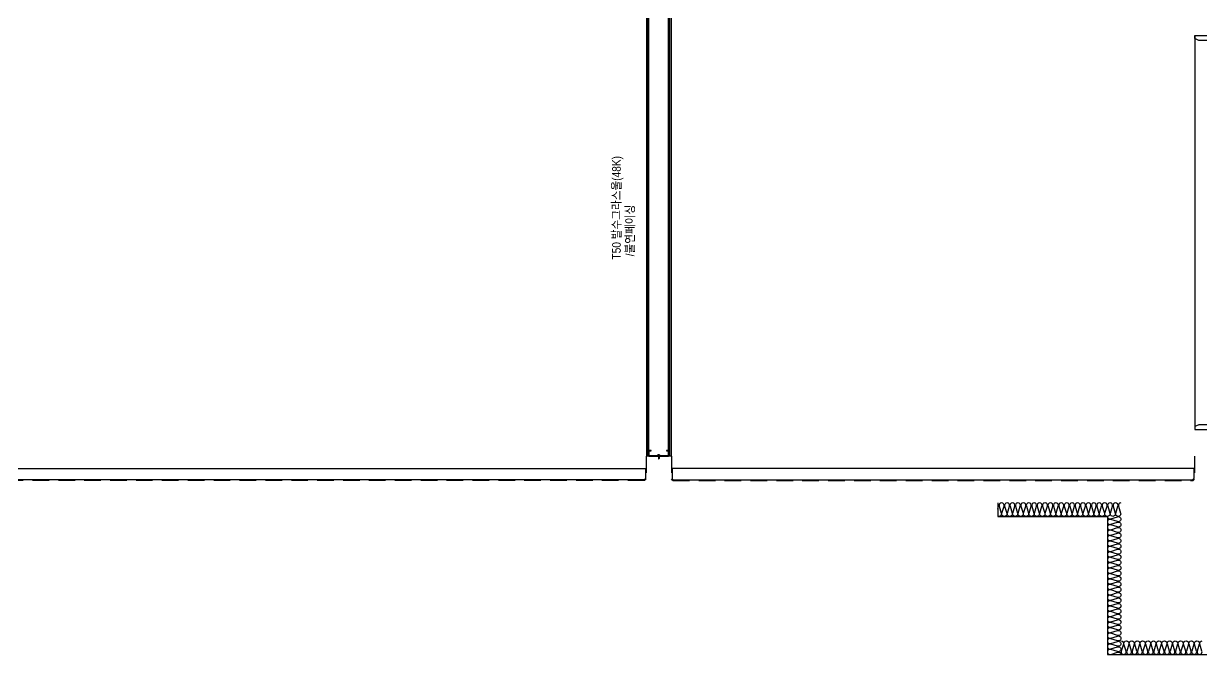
# Model space of a CAD drawing. Header units: millimetres. Extents: x 17311 to 801382, y -242618 to -104888.
# Drawn here: x 749858 to 759414, y -162740 to -157618 of the extents above; entities that cross this region are included whole.
import ezdxf
from ezdxf.enums import TextEntityAlignment as Align

# ---------------------------------------------------------------- set-up
doc = ezdxf.new("R2010")
doc.units = ezdxf.units.MM
doc.header["$LTSCALE"] = 250
doc.linetypes.add('HID', pattern=[2.8, 1.8, -1])
for name, color, linetype in [('8입면선', 8, 'Continuous'), ('A-DOOR', 4, 'Continuous'), ('A-ELE8', 8, 'Continuous'), ('A-FIN', 6, 'Continuous'), ('A-FIN-8', 8, 'Continuous'), ('A-WALL-D', 7, 'Continuous'), ('A-WP', 1, 'HID'), ('GAGAM-DT', 7, 'Continuous'), ('ISL', 251, 'Continuous'), ('입면', 7, 'Continuous')]:
    doc.layers.add(name, color=color, linetype=linetype)
doc.layers.add('CK', color=221, linetype='Continuous', plot=False)
doc.layers.add('NOPLOT-단열', color=225, linetype='Continuous', plot=False)
doc.styles.add('Gdim', font='')
doc.styles.get('Gdim').set_extended_font_data('Dotum')

# ---------------------------------------------------------------- blocks, each defined once
blk = doc.blocks.new('*U135')
at = {"layer": '8입면선', "color": 8}
for p, q in [((3316397.6, 472011.4), (3316397.6, 477051.4)), ((3316577.6, 472011.4), (3316577.6, 477051.4))]:
    blk.add_line(p, q, dxfattribs=at)
at = {"layer": 'A-WALL-D'}
for p, q in [((3316387.6, 477051.4), (3316387.6, 472011.4)), ((3316407.6, 477051.4), (3316387.6, 477051.4)), ((3316407.6, 472021.4), (3316407.6, 477051.4)), ((3316567.6, 472021.4), (3316567.6, 477051.4)), ((3316587.6, 477051.4), (3316567.6, 477051.4)), ((3316587.6, 477051.4), (3316587.6, 472011.4)), ((3316407.6, 472011.4), (3316387.6, 472011.4)), ((3316587.6, 472011.4), (3316567.6, 472011.4))]:
    blk.add_line(p, q, dxfattribs=at)
at = {"layer": 'CK', "linetype": 'Continuous'}
blk.add_line((3316472.9, 472011.4), (3316502.3, 472011.4), dxfattribs=at)
at = {"layer": 'GAGAM-DT', "color": 8}
for p, q in [((3316492.7, 477045.6), (3316482.8, 477045.6)), ((3316482.8, 477045.6), (3316482.8, 477042.1)), ((3316491.2, 477040.6), (3316484.3, 477040.6)), ((3316485.3, 477045.6), (3316485.3, 477077)), ((3316490.3, 477071.5), (3316485.3, 477077)), ((3316485.3, 477045.6), (3316485.3, 477040.6)), ((3316490.3, 477045.6), (3316490.3, 477071.5)), ((3316490.3, 477045.6), (3316490.3, 477040.6)), ((3316492.7, 477045.6), (3316492.7, 477042.1)), ((3316482.8, 472017.2), (3316482.8, 472020.7)), ((3316492.7, 472017.2), (3316482.8, 472017.2)), ((3316491.2, 472022.2), (3316484.3, 472022.2)), ((3316485.3, 472017.2), (3316485.3, 472022.2)), ((3316485.3, 472017.2), (3316485.3, 471985.8)), ((3316490.3, 471991.3), (3316485.3, 471985.8)), ((3316490.3, 472017.2), (3316490.3, 472022.2)), ((3316490.3, 472017.2), (3316490.3, 471991.3)), ((3316492.7, 472017.2), (3316492.7, 472020.7))]:
    blk.add_line(p, q, dxfattribs=at)
for centre, start, end in [((3316484.3, 477042.1), 180, 270), ((3316491.2, 477042.1), 270, 0), ((3316484.3, 472020.7), 90, 180), ((3316491.2, 472020.7), 0, 90)]:
    blk.add_arc(centre, 1.51, start, end, dxfattribs=at)
at = {"layer": '입면', "color": 6}
for p, q in [((3316407.6, 477006.4), (3316407.6, 477051.4)), ((3316407.6, 477051.4), (3316472.9, 477051.4)), ((3316472.4, 477050.2), (3316408.8, 477050.2)), ((3316408.8, 477050.2), (3316408.8, 477007.6)), ((3316477.4, 477044.4), (3316472.4, 477050.2)), ((3316472.9, 477051.4), (3316477.9, 477045.6)), ((3316497.8, 477044.4), (3316477.4, 477044.4)), ((3316477.9, 477045.6), (3316497.3, 477045.6)), ((3316497.3, 477045.6), (3316502.3, 477051.4)), ((3316502.8, 477050.2), (3316497.8, 477044.4)), ((3316502.3, 477051.4), (3316567.6, 477051.4)), ((3316566.4, 477050.2), (3316502.8, 477050.2)), ((3316566.4, 477007.6), (3316566.4, 477050.2)), ((3316567.6, 477051.4), (3316567.6, 477006.4)), ((3316425.4, 477006.4), (3316407.6, 477006.4)), ((3316408.8, 477007.6), (3316425.4, 477007.6)), ((3316425.4, 477007.6), (3316425.4, 477006.4)), ((3316549.8, 477006.4), (3316549.8, 477007.6)), ((3316549.8, 477007.6), (3316566.4, 477007.6)), ((3316567.6, 477006.4), (3316549.8, 477006.4)), ((3316425.4, 472056.4), (3316407.6, 472056.4)), ((3316407.6, 472056.4), (3316407.6, 472011.4)), ((3316408.8, 472012.6), (3316408.8, 472055.2)), ((3316408.8, 472055.2), (3316425.4, 472055.2)), ((3316425.4, 472055.2), (3316425.4, 472056.4)), ((3316567.6, 472056.4), (3316549.8, 472056.4)), ((3316549.8, 472056.4), (3316549.8, 472055.2)), ((3316549.8, 472055.2), (3316566.4, 472055.2)), ((3316566.4, 472055.2), (3316566.4, 472012.6)), ((3316567.6, 472011.4), (3316567.6, 472056.4)), ((3316407.6, 472011.4), (3316472.9, 472011.4)), ((3316472.4, 472012.6), (3316408.8, 472012.6)), ((3316477.4, 472018.5), (3316472.4, 472012.6)), ((3316472.9, 472011.4), (3316477.9, 472017.3)), ((3316497.8, 472018.5), (3316477.4, 472018.5)), ((3316477.9, 472017.3), (3316497.3, 472017.3)), ((3316497.3, 472017.3), (3316502.3, 472011.4)), ((3316502.8, 472012.6), (3316497.8, 472018.5)), ((3316502.3, 472011.4), (3316567.6, 472011.4)), ((3316566.4, 472012.6), (3316502.8, 472012.6))]:
    blk.add_line(p, q, dxfattribs=at)

msp = doc.modelspace()

# ---------------------------------------------------------------- linework, layer by layer
at = {"layer": 'A-DOOR', "linetype": 'Continuous'}
for points in [[(759560.7, -157739.5), (759527.7, -157739.5), (759527.7, -157754.5), (759393.7, -157754.5), (759360.7, -157739.5), (759360.7, -157714.5), (759560.7, -157714.5)], [(759560.7, -160889.5), (759527.7, -160889.5), (759527.7, -160874.5), (759393.7, -160874.5), (759360.7, -160889.5), (759360.7, -160914.5), (759560.7, -160914.5)]]:
    msp.add_lwpolyline(points, close=True, dxfattribs=at)
at = {"layer": 'A-ELE8'}
msp.add_lwpolyline([(759360.7, -157714.5), (759360.7, -160914.5)], dxfattribs=at)
at = {"layer": 'A-FIN'}
for p, q in [((723010.7, -161229.5), (754910.7, -161229.5)), ((759357.7, -161229.5), (755113.7, -161229.5))]:
    msp.add_line(p, q, dxfattribs=at)
at = {"layer": 'A-FIN-8'}
for p, q in [((754902.7, -161229.5), (754902.7, -161311.3)), ((754902.7, -161229.5), (754902.7, -161311.3)), ((755118.7, -161229.5), (755118.7, -161311.3)), ((755118.7, -161229.5), (755118.7, -161311.3)), ((759352.7, -161229.5), (759352.7, -161311.3)), ((754892.4, -161321.5), (723028.9, -161321.5)), ((754892.4, -161321.5), (754902.7, -161311.3)), ((755128.9, -161321.5), (755118.7, -161311.3)), ((755128.9, -161321.5), (759342.4, -161321.5)), ((759342.4, -161321.5), (759352.7, -161311.3))]:
    msp.add_line(p, q, dxfattribs=at)
at = {"layer": 'A-WP', "ltscale": 0.3}
for p, q in [((754907.7, -161129.5), (754907.7, -161314.3)), ((755113.7, -161129.5), (755113.7, -161314.3)), ((759357.7, -161129.5), (759357.7, -161314.3)), ((754895.5, -161326.5), (723025.8, -161326.5)), ((754895.5, -161326.5), (754907.7, -161314.3)), ((755125.8, -161326.5), (755113.7, -161314.3)), ((755125.8, -161326.5), (759345.5, -161326.5)), ((759345.5, -161326.5), (759357.7, -161314.3))]:
    msp.add_line(p, q, dxfattribs=at)
at = {"layer": 'ISL'}
msp.add_line((757760.7, -161509.5), (757760.7, -161619.5), dxfattribs=at)
for points in [[(758760.6, -161509.5, 0.509267), (758741.2, -161536.1), (758758.1, -161592.8, -1.372593), (758719.2, -161592.8), (758736.1, -161536.1, 0.509267), (758716.6, -161509.5, 0.509267), (758697.2, -161536.1), (758714.1, -161592.8, -1.372593), (758675.2, -161592.8), (758692.1, -161536.1, 0.509267), (758672.6, -161509.5, 0.509267), (758653.2, -161536.1), (758670.1, -161592.8, -1.372593), (758631.2, -161592.8), (758648.1, -161536.1, 0.509267), (758628.6, -161509.5, 0.509267), (758609.2, -161536.1), (758626.1, -161592.8, -1.372593), (758587.2, -161592.8), (758604.1, -161536.1, 0.509267), (758584.6, -161509.5, 0.509267), (758565.2, -161536.1), (758582.1, -161592.8, -1.372593), (758543.2, -161592.8), (758560.1, -161536.1, 0.509267), (758540.6, -161509.5, 0.509267), (758521.2, -161536.1), (758538.1, -161592.8, -1.372593), (758499.2, -161592.8), (758516.1, -161536.1, 0.509267), (758496.6, -161509.5, 0.509267), (758477.2, -161536.1), (758494.1, -161592.8, -1.372593), (758455.2, -161592.8), (758472.1, -161536.1, 0.509267), (758452.6, -161509.5, 0.509267), (758433.2, -161536.1), (758450.1, -161592.8, -1.372593), (758411.2, -161592.8), (758428.1, -161536.1, 0.509267), (758408.6, -161509.5, 0.509267), (758389.2, -161536.1), (758406.1, -161592.8, -1.372593), (758367.2, -161592.8), (758384.1, -161536.1, 0.509267), (758364.6, -161509.5, 0.509267), (758345.2, -161536.1), (758362.1, -161592.8, -1.372593), (758323.2, -161592.8), (758340.1, -161536.1, 0.509267), (758320.6, -161509.5, 0.509267), (758301.2, -161536.1), (758318.1, -161592.8, -1.372593), (758279.2, -161592.8), (758296.1, -161536.1, 0.509267), (758276.6, -161509.5, 0.509267), (758257.2, -161536.1), (758274.1, -161592.8, -1.372593), (758235.2, -161592.8), (758252.1, -161536.1, 0.509267), (758232.6, -161509.5, 0.509267), (758213.2, -161536.1), (758230.1, -161592.8, -1.372593), (758191.2, -161592.8), (758208.1, -161536.1, 0.509267), (758188.6, -161509.5, 0.509267), (758169.2, -161536.1), (758186.1, -161592.8, -1.372593), (758147.2, -161592.8), (758164.1, -161536.1, 0.509267), (758144.6, -161509.5, 0.509267), (758125.2, -161536.1), (758142.1, -161592.8, -1.372593), (758103.2, -161592.8), (758120.1, -161536.1, 0.509267), (758100.6, -161509.5, 0.509267), (758081.2, -161536.1), (758098.1, -161592.8, -1.372593), (758059.2, -161592.8), (758076.1, -161536.1, 0.509267), (758056.6, -161509.5, 0.509267), (758037.2, -161536.1), (758054.1, -161592.8, -1.372593), (758015.2, -161592.8), (758032.1, -161536.1, 0.509267), (758012.6, -161509.5, 0.509267), (757993.2, -161536.1), (758010.1, -161592.8, -1.372593), (757971.2, -161592.8), (757988.1, -161536.1, 0.509267), (757968.6, -161509.5, 0.509267), (757949.2, -161536.1), (757966.1, -161592.8, -1.372593), (757927.2, -161592.8), (757944.1, -161536.1, 0.509267), (757924.6, -161509.5, 0.509267), (757905.2, -161536.1), (757922.1, -161592.8, -1.372593), (757883.2, -161592.8), (757900.1, -161536.1, 0.509267), (757880.6, -161509.5, 0.509267), (757861.2, -161536.1), (757878.1, -161592.8, -1.372593), (757839.2, -161592.8), (757856.1, -161536.1, 0.509267), (757836.6, -161509.5, 0.509267), (757817.2, -161536.1), (757834.1, -161592.8, -1.372593), (757795.2, -161592.8), (757812.1, -161536.1, 0.509267), (757792.6, -161509.5, 0.509267), (757773.2, -161536.1), (757790.1, -161592.8, -0.681637), (757760.7, -161616.9, -0.681637)], [(757760.7, -161561), (757768.1, -161536.1, 0.32418), (757760.7, -161513.4, 0.32418)], [(758650.7, -161619.5, 0.509267), (758677.3, -161638.9), (758734, -161622.1, -1.372593), (758734, -161660.9), (758677.3, -161644.1, 0.509267), (758650.7, -161663.5, 0.509267), (758677.3, -161682.9), (758734, -161666.1, -1.372593), (758734, -161704.9), (758677.3, -161688.1, 0.509267), (758650.7, -161707.5, 0.509267), (758677.3, -161726.9), (758734, -161710.1, -1.372593), (758734, -161748.9), (758677.3, -161732.1, 0.509267), (758650.7, -161751.5, 0.509267), (758677.3, -161770.9), (758734, -161754.1, -1.372593), (758734, -161792.9), (758677.3, -161776.1, 0.509267), (758650.7, -161795.5, 0.509267), (758677.3, -161814.9), (758734, -161798.1, -1.372593), (758734, -161836.9), (758677.3, -161820.1, 0.509267), (758650.7, -161839.5, 0.509267), (758677.3, -161858.9), (758734, -161842.1, -1.372593), (758734, -161880.9), (758677.3, -161864.1, 0.509267), (758650.7, -161883.5, 0.509267), (758677.3, -161902.9), (758734, -161886.1, -1.372593), (758734, -161924.9), (758677.3, -161908.1, 0.509267), (758650.7, -161927.5, 0.509267), (758677.3, -161946.9), (758734, -161930.1, -1.372593), (758734, -161968.9), (758677.3, -161952.1, 0.509267), (758650.7, -161971.5, 0.509267), (758677.3, -161990.9), (758734, -161974.1, -1.372593), (758734, -162012.9), (758677.3, -161996.1, 0.509267), (758650.7, -162015.5, 0.509267), (758677.3, -162034.9), (758734, -162018.1, -1.372593), (758734, -162056.9), (758677.3, -162040.1, 0.509267), (758650.7, -162059.5, 0.509267), (758677.3, -162078.9), (758734, -162062.1, -1.372593), (758734, -162100.9), (758677.3, -162084.1, 0.509267), (758650.7, -162103.5, 0.509267), (758677.3, -162122.9), (758734, -162106.1, -1.372593), (758734, -162144.9), (758677.3, -162128.1, 0.509267), (758650.7, -162147.5, 0.509267), (758677.3, -162166.9), (758734, -162150.1, -1.372593), (758734, -162188.9), (758677.3, -162172.1, 0.509267), (758650.7, -162191.5, 0.509267), (758677.3, -162210.9), (758734, -162194.1, -1.372593), (758734, -162232.9), (758677.3, -162216.1, 0.509267), (758650.7, -162235.5, 0.509267), (758677.3, -162254.9), (758734, -162238.1, -1.372593), (758734, -162276.9), (758677.3, -162260.1, 0.509267), (758650.7, -162279.5, 0.509267), (758677.3, -162298.9), (758734, -162282.1, -1.372593), (758734, -162320.9), (758677.3, -162304.1, 0.509267), (758650.7, -162323.5, 0.509267), (758677.3, -162342.9), (758734, -162326.1, -1.372593), (758734, -162364.9), (758677.3, -162348.1, 0.509267), (758650.7, -162367.5, 0.509267), (758677.3, -162386.9), (758734, -162370.1, -1.372593), (758734, -162408.9), (758677.3, -162392.1, 0.509267), (758650.7, -162411.5, 0.509267), (758677.3, -162430.9), (758734, -162414.1, -1.372593), (758734, -162452.9), (758677.3, -162436.1, 0.509267), (758650.7, -162455.5, 0.509267), (758677.3, -162474.9), (758734, -162458.1, -1.372593), (758734, -162496.9), (758677.3, -162480.1, 0.509267), (758650.7, -162499.5, 0.509267), (758677.3, -162518.9), (758734, -162502.1, -1.372593), (758734, -162540.9), (758677.3, -162524.1, 0.509267), (758650.7, -162543.5, 0.509267), (758677.3, -162562.9), (758734, -162546.1, -1.372593), (758734, -162584.9), (758677.3, -162568.1, 0.509267), (758650.7, -162587.5, 0.509267), (758677.3, -162606.9), (758734, -162590.1, -1.372593), (758734, -162628.9), (758677.3, -162612.1, 0.509267), (758650.7, -162631.5, 0.509267), (758677.3, -162650.9), (758734, -162634.1, -1.372593), (758734, -162672.9), (758677.3, -162656.1, 0.509267), (758650.7, -162675.5, 0.509267), (758677.3, -162694.9), (758734, -162678.1, -1.372593), (758734, -162716.9), (758677.3, -162700.1, 0.509267), (758650.7, -162719.5, 0.509267), (758677.3, -162738.9), (758734, -162722.1, -0.477853), (758760.6, -162739.5, -0.477853)], [(758760.7, -162629.5, -0.509267), (758780.1, -162656.1), (758763.3, -162712.8, 1.372593), (758802.1, -162712.8), (758785.3, -162656.1, -0.509267), (758804.7, -162629.5, -0.509267), (758824.1, -162656.1), (758807.3, -162712.8, 1.372593), (758846.1, -162712.8), (758829.3, -162656.1, -0.509267), (758848.7, -162629.5, -0.509267), (758868.1, -162656.1), (758851.3, -162712.8, 1.372593), (758890.1, -162712.8), (758873.3, -162656.1, -0.509267), (758892.7, -162629.5, -0.509267), (758912.1, -162656.1), (758895.3, -162712.8, 1.372593), (758934.1, -162712.8), (758917.3, -162656.1, -0.509267), (758936.7, -162629.5, -0.509267), (758956.1, -162656.1), (758939.3, -162712.8, 1.372593), (758978.1, -162712.8), (758961.3, -162656.1, -0.509267), (758980.7, -162629.5, -0.509267), (759000.1, -162656.1), (758983.3, -162712.8, 1.372593), (759022.1, -162712.8), (759005.3, -162656.1, -0.509267), (759024.7, -162629.5, -0.509267), (759044.1, -162656.1), (759027.3, -162712.8, 1.372593), (759066.1, -162712.8), (759049.3, -162656.1, -0.509267), (759068.7, -162629.5, -0.509267), (759088.1, -162656.1), (759071.3, -162712.8, 1.372593), (759110.1, -162712.8), (759093.3, -162656.1, -0.509267), (759112.7, -162629.5, -0.509267), (759132.1, -162656.1), (759115.3, -162712.8, 1.372593), (759154.1, -162712.8), (759137.3, -162656.1, -0.509267), (759156.7, -162629.5, -0.509267), (759176.1, -162656.1), (759159.3, -162712.8, 1.372593), (759198.1, -162712.8), (759181.3, -162656.1, -0.509267), (759200.7, -162629.5, -0.509267), (759220.1, -162656.1), (759203.3, -162712.8, 1.372593), (759242.1, -162712.8), (759225.3, -162656.1, -0.509267), (759244.7, -162629.5, -0.509267), (759264.1, -162656.1), (759247.3, -162712.8, 1.372593), (759286.1, -162712.8), (759269.3, -162656.1, -0.509267), (759288.7, -162629.5, -0.509267), (759308.1, -162656.1), (759291.3, -162712.8, 1.372593), (759330.1, -162712.8), (759313.3, -162656.1, -0.509267), (759332.7, -162629.5, -0.509267), (759352.1, -162656.1), (759335.3, -162712.8, 1.372593), (759374.1, -162712.8), (759357.3, -162656.1, -0.509267), (759376.7, -162629.5, -0.509267), (759396.1, -162656.1), (759379.3, -162712.8, 1.372593), (759418.1, -162712.8), (759401.3, -162656.1, -0.509267), (759420.7, -162629.5, -0.509267)]]:
    msp.add_lwpolyline(points, format="xyb", dxfattribs=at)
msp.add_lwpolyline([(757760.7, -161619.5), (758650.7, -161619.5), (758650.7, -162739.5), (759670.7, -162739.5), (759670.7, -161819.5), (762250.7, -161819.5), (762250.7, -162739.5), (763270.7, -162739.5), (763270.7, -161819.5), (765850.7, -161819.5), (765850.7, -162739.5), (766870.7, -162739.5), (766870.7, -161819.5), (769450.7, -161819.5)], dxfattribs=at)

# ---------------------------------------------------------------- block references
at = {"layer": 'A-WALL-D'}
msp.add_blockref('*U135', (-2561476.9, -633140.9), dxfattribs=at)

# ---------------------------------------------------------------- texts
at = {"layer": 'NOPLOT-단열', "style": 'Gdim', "width": 0.9}
for s, p in [('T50 발수그라스울(48K)', (754668.1, -159113.5)), ('/불연페이싱', (754777.4, -159298))]:
    msp.add_text(s, height=70, rotation=90, dxfattribs=at).set_placement(p, align=Align.MIDDLE_CENTER)

doc.saveas('drawing.dxf')
